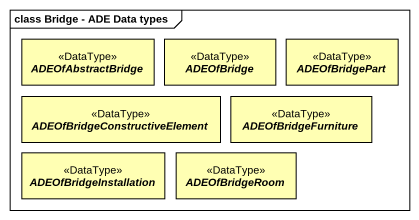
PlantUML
@startuml
mainframe class Bridge - ADE Data types
hide circle
hide empty members
abstract class ADEOfAbstractBridge <<DataType>> #FFFFB3
abstract class ADEOfBridge <<DataType>> #FFFFB3
abstract class ADEOfBridgePart <<DataType>> #FFFFB3
abstract class "ADEOfBridgeConstructiveElement" as ADEOfBridgeConstructiveEleme <<DataType>> #FFFFB3
abstract class ADEOfBridgeFurniture <<DataType>> #FFFFB3
abstract class ADEOfBridgeInstallation <<DataType>> #FFFFB3
abstract class ADEOfBridgeRoom <<DataType>> #FFFFB3
@enduml
